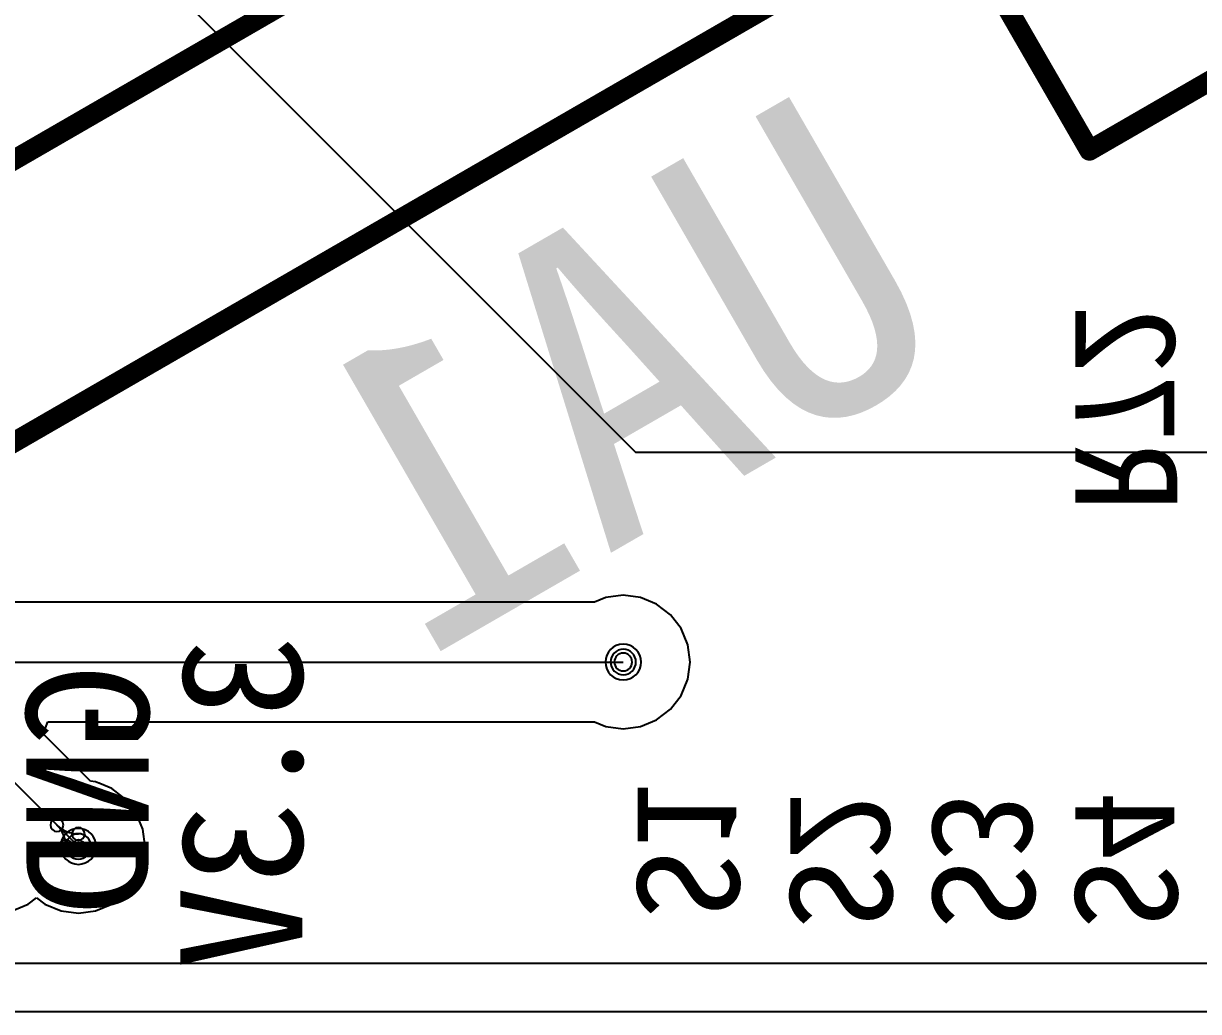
# Model space of a CAD drawing. Header units: inches. Extents: x 32166 to 66782, y 2386 to 7162.
# Drawn here: x 33612.8 to 33664.7, y 2886.6 to 2930.2 of the extents above; entities that cross this region are included whole.
import ezdxf

# ---------------------------------------------------------------- set-up
doc = ezdxf.new("R2010")
doc.units = ezdxf.units.IN
doc.header["$LTSCALE"] = 0.64311
doc.header["$MEASUREMENT"] = 0
for name, color, linetype in [('BOTTOMLAYER', 5, 'CONTINUOUS'), ('BOTTOMOVERLAY', 54, 'CONTINUOUS'), ('BOTTOMSOLDER', 6, 'CONTINUOUS'), ('KEEPOUTLAYER', 6, 'CONTINUOUS'), ('MULTILAYER', 9, 'CONTINUOUS')]:
    doc.layers.add(name, color=color, linetype=linetype)
doc.styles.get("Standard").update_dxf_attribs({"font": 'txt', "width": 0.8})

msp = doc.modelspace()

# ---------------------------------------------------------------- linework, layer by layer
at = {"layer": 'BOTTOMLAYER'}
for p, q in [((33611.929, 2939.203), (33638.028, 2913.104)), ((33638.028, 2913.104), (33639.873, 2911.259)), ((33639.873, 2911.259), (33666.162, 2911.259)), ((33601.893, 2907.209), (33615.258, 2893.844)), ((33638.569, 2904.839), (33638.059, 2904.628)), ((33639.333, 2904.94), (33638.569, 2904.839)), ((33640.096, 2904.839), (33639.333, 2904.94)), ((33640.808, 2904.544), (33640.096, 2904.839)), ((33638.059, 2904.628), (33611.4, 2904.628)), ((33641.419, 2904.075), (33640.808, 2904.544)), ((33641.888, 2903.464), (33641.419, 2904.075)), ((33642.182, 2902.753), (33641.888, 2903.464)), ((33642.283, 2901.989), (33642.182, 2902.753)), ((33610.307, 2901.989), (33639.333, 2901.989)), ((33642.182, 2901.226), (33642.283, 2901.989)), ((33641.888, 2900.514), (33642.182, 2901.226)), ((33641.419, 2899.903), (33641.888, 2900.514)), ((33640.808, 2899.434), (33641.419, 2899.903)), ((33613.698, 2898.823), (33613.917, 2899.351)), ((33613.917, 2899.351), (33638.059, 2899.351)), ((33638.059, 2899.351), (33638.569, 2899.14)), ((33638.569, 2899.14), (33639.333, 2899.039)), ((33639.333, 2899.039), (33640.096, 2899.14)), ((33640.096, 2899.14), (33640.808, 2899.434)), ((33615.798, 2896.723), (33613.698, 2898.823)), ((33616.021, 2896.694), (33615.798, 2896.723)), ((33616.161, 2896.636), (33616.021, 2896.694)), ((33616.183, 2896.632), (33616.161, 2896.636)), ((33616.202, 2896.619), (33616.183, 2896.632)), ((33616.733, 2896.399), (33616.202, 2896.619)), ((33617.344, 2895.93), (33616.733, 2896.399)), ((33617.813, 2895.319), (33617.344, 2895.93)), ((33618.107, 2894.608), (33617.813, 2895.319)), ((33618.208, 2893.844), (33618.107, 2894.608)), ((33618.107, 2893.081), (33618.208, 2893.844)), ((33617.813, 2892.369), (33618.107, 2893.081)), ((33617.344, 2891.758), (33617.813, 2892.369)), ((33616.733, 2891.289), (33617.344, 2891.758)), ((33612.33, 2890.995), (33613.042, 2891.289)), ((33613.042, 2891.289), (33613.412, 2891.574)), ((33613.412, 2891.574), (33613.783, 2891.289)), ((33613.783, 2891.289), (33614.494, 2890.995)), ((33616.021, 2890.995), (33616.733, 2891.289)), ((33614.494, 2890.995), (33615.258, 2890.894)), ((33615.258, 2890.894), (33616.021, 2890.995)), ((33665.613, 2888.681), (33575.864, 2888.681))]:
    msp.add_line(p, q, dxfattribs=at)
for centre, radius, start, end in [((33639.333, 2901.989), 0.562, 0, 180), ((33639.333, 2901.989), 0.394, 0, 180), ((33639.333, 2901.989), 0.562, 180, 0), ((33639.333, 2901.989), 0.394, 180, 0), ((33614.313, 2894.789), 0.286, 0, 180), ((33614.313, 2894.789), 0.286, 0, 180), ((33614.313, 2894.789), 0.286, 0, 180), ((33614.313, 2894.789), 0.286, 0, 180), ((33614.313, 2894.789), 0.286, 0, 180), ((33614.313, 2894.789), 0.286, 0, 180), ((33614.313, 2894.789), 0.286, 180, 0), ((33614.313, 2894.789), 0.286, 180, 0), ((33614.313, 2894.789), 0.286, 180, 0), ((33614.313, 2894.789), 0.286, 180, 0), ((33614.313, 2894.789), 0.286, 180, 0), ((33614.313, 2894.789), 0.286, 180, 0), ((33613.368, 2893.844), 1.337, 360, 45), ((33615.258, 2895.734), 1.336, 225.0003, 270.0003), ((33615.258, 2895.734), 1.336, 225.0003, 270.0003), ((33613.368, 2893.844), 1.337, 360, 45), ((33615.258, 2895.734), 1.336, 225.0003, 270.0003), ((33613.368, 2893.844), 1.337, 360, 45), ((33615.258, 2893.844), 0.562, 0, 180), ((33615.258, 2894.398), 0.286, 0, 180), ((33615.258, 2894.398), 0.286, 0, 180), ((33615.258, 2894.398), 0.286, 0, 180), ((33615.258, 2894.398), 0.286, 180, 0), ((33615.258, 2894.398), 0.286, 180, 0), ((33615.258, 2894.398), 0.286, 180, 0), ((33614.704, 2893.844), 0.286, 0, 180), ((33614.704, 2893.844), 0.286, 0, 180), ((33614.704, 2893.844), 0.286, 0, 180), ((33614.704, 2893.844), 0.286, 180, 0), ((33614.704, 2893.844), 0.286, 180, 0), ((33614.704, 2893.844), 0.286, 180, 0), ((33615.258, 2893.844), 0.562, 180, 0), ((33615.258, 2893.844), 0.286, 0, 180), ((33615.258, 2893.844), 0.286, 180, 0)]:
    msp.add_arc(centre, radius, start, end, dxfattribs=at)
at = {"layer": 'BOTTOMOVERLAY', "const_width": 0.9}
for points in [[(33659.933, 2924.583), (33715.662, 2956.758)], [(33641.933, 2955.76), (33659.933, 2924.583)], [(33595.7, 2914.518), (33648.233, 2944.848)], [(33601.1, 2905.165), (33653.633, 2935.495)]]:
    msp.add_lwpolyline(points, dxfattribs=at)
at = {"layer": 'BOTTOMOVERLAY', "const_width": 0.45}
msp.add_lwpolyline([(33659.821, 2924.778, 1), (33660.046, 2924.388, 1)], format="xyb", close=True, dxfattribs=at)
msp.add_lwpolyline([(33659.821, 2924.778, 1), (33660.046, 2924.388, 1)], format="xyb", close=True, dxfattribs=at)
at = {"layer": 'BOTTOMSOLDER'}
for centre, start, end in [((33639.333, 2901.989), 0, 180), ((33639.333, 2901.989), 180, 0), ((33615.258, 2893.844), 0, 180), ((33615.258, 2893.844), 180, 0)]:
    msp.add_arc(centre, 0.791, start, end, dxfattribs=at)
at = {"layer": 'KEEPOUTLAYER'}
msp.add_line((32666.613, 2886.554), (34174.114, 2886.554), dxfattribs=at)
at = {"layer": 'MULTILAYER'}
for centre, start, end in [((33639.333, 2901.989), 0, 180), ((33639.333, 2901.989), 180, 0), ((33615.258, 2893.844), 0, 180), ((33615.258, 2893.844), 180, 0)]:
    msp.add_arc(centre, 0.562, start, end, dxfattribs=at)

# ---------------------------------------------------------------- texts
at = {"layer": 'BOTTOMOVERLAY', "text_generation_flag": 2}
for s, height, rotation, p in [('UA1', 13.5, 30, (33654.363, 2915.804)), ('R72', 4.5, 270, (33659.313, 2908.604)), ('3.3V', 5.4, 90, (33625.158, 2903.114)), ('GND', 5.4, 90, (33618.363, 2901.854)), ('S1', 4.5, 270, (33639.963, 2890.604)), ('S2', 4.5, 270, (33646.713, 2890.154)), ('S3', 4.5, 270, (33653.013, 2890.154)), ('S4', 4.5, 270, (33659.313, 2890.154))]:
    msp.add_text(s, height=height, rotation=rotation, dxfattribs=at).set_placement(p)

doc.saveas('drawing.dxf')
